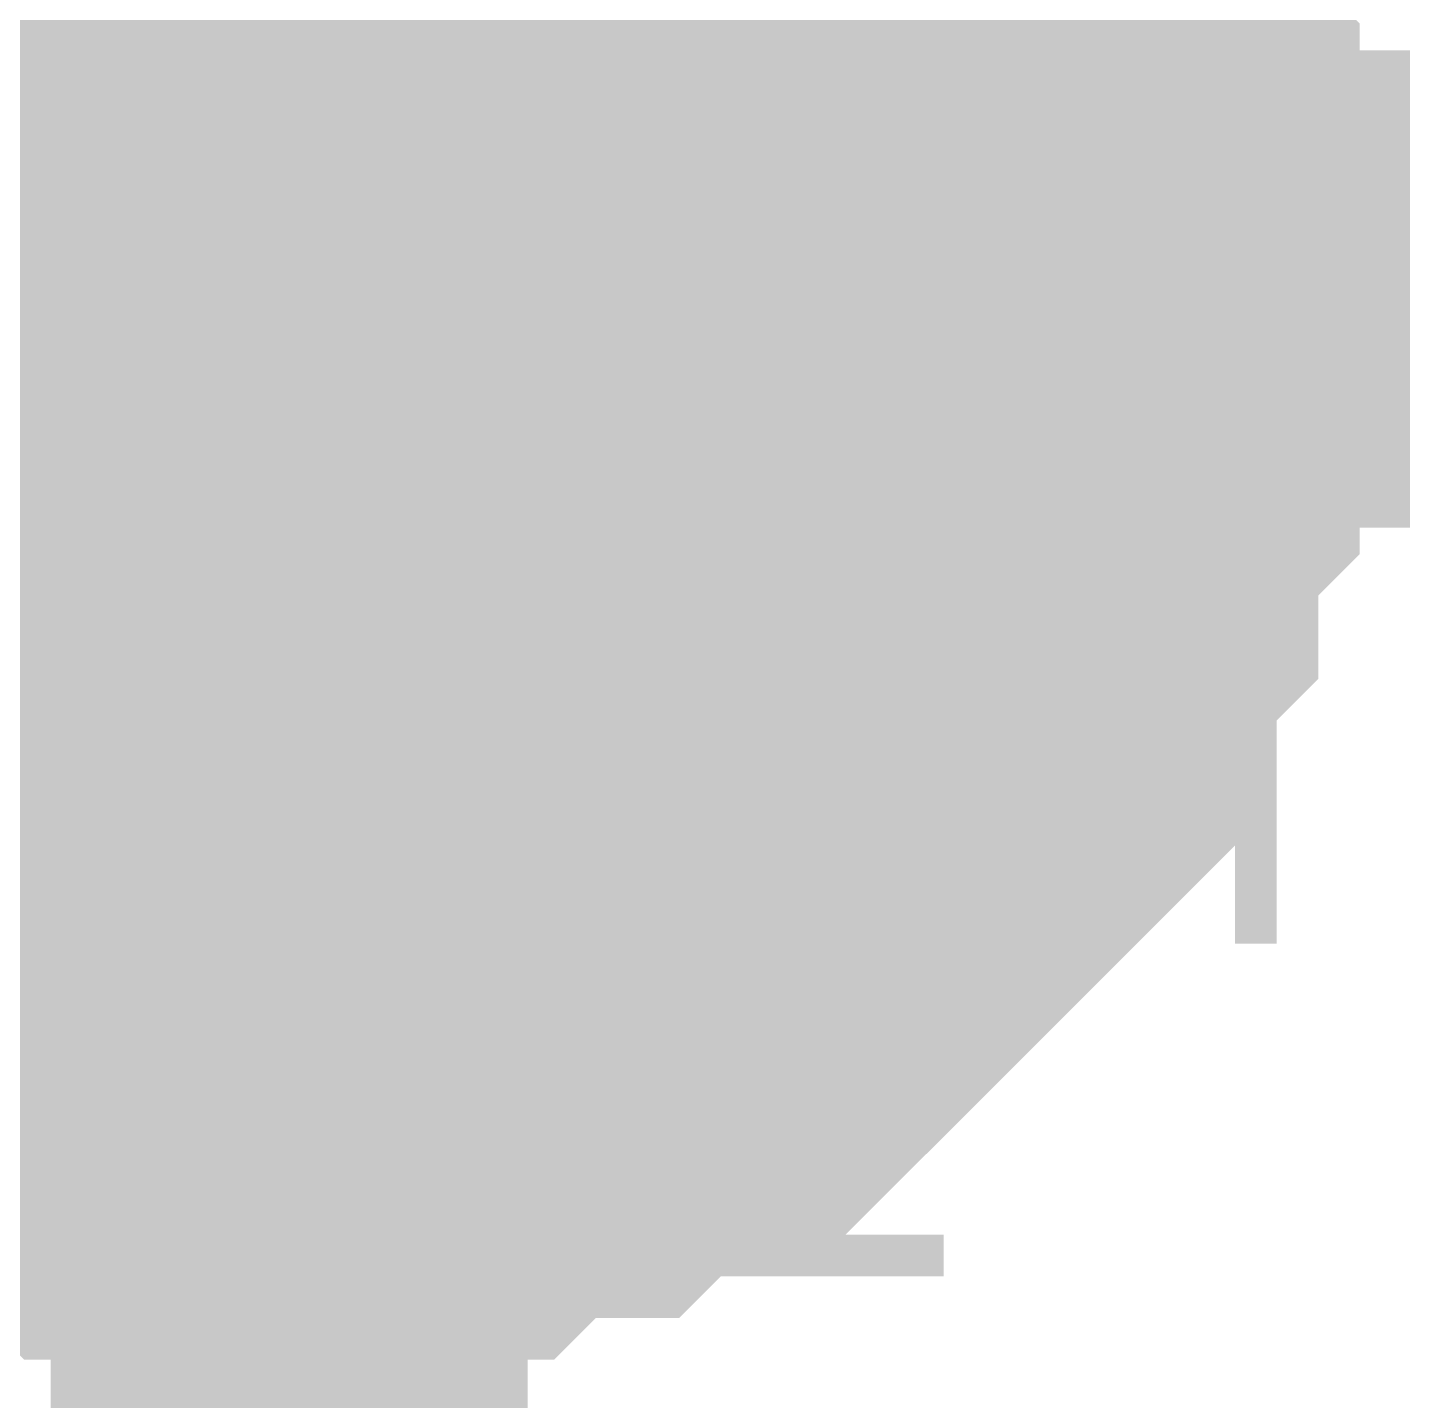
# Model space of a CAD drawing. Header units: inches. Extents: x 0 to 841, y 0 to 594.
# Drawn here: x 702.341 to 703.205, y 401.791 to 402.653 of the extents above; entities that cross this region are included whole.
import ezdxf

# ---------------------------------------------------------------- set-up
doc = ezdxf.new("R2010")
doc.units = ezdxf.units.IN
doc.layers.add('Sheet', color=255, linetype='Continuous')

msp = doc.modelspace()

# ---------------------------------------------------------------- linework, layer by layer
at = {"layer": 'Sheet'}
for points in [[(735.01268, 402.48909, 0.29972, 0.29972, 0), (732.5041, 402.48909, 0.29972, 0.29972, 0), (722.52206, 402.48909, 0.29972, 0.29972, 0), (712.51389, 402.48909, 0.29972, 0.29972, 0), (702.50572, 402.48909, 0.29972, 0.29972, 0), (692.52368, 402.48909, 0.29972, 0.29972, 0), (677.52448, 402.48909, 0.29972, 0.29972, 0), (677.52448, 407.48003, 0.29972, 0.29972, 0), (670.02489, 407.48003, 0.29972, 0.29972, 0)], [(702.89768, 402.82879, 0.29972, 0.29972, 0), (702.89768, 402.80266, 0.29972, 0.29972, 0), (702.92381, 402.80266, 0.29972, 0.29972, 0), (702.94994, 402.77653, 0.29972, 0.29972, 0), (702.94994, 402.7504, 0.29972, 0.29972, 0), (702.97607, 402.72427, 0.29972, 0.29972, 0), (702.97607, 402.69814, 0.29972, 0.29972, 0), (702.97607, 402.69814, 0.29972, 0.29972, 0), (703.00221, 402.672, 0.29972, 0.29972, 0), (703.00221, 402.64587, 0.29972, 0.29972, 0), (703.00221, 402.61974, 0.29972, 0.29972, 0), (703.02834, 402.59361, 0.29972, 0.29972, 0), (703.02834, 402.56748, 0.29972, 0.29972, 0), (703.02834, 402.54135, 0.29972, 0.29972, 0), (703.02834, 402.51522, 0.29972, 0.29972, 0), (703.02834, 402.48909, 0.29972, 0.29972, 0)], [(702.89768, 402.82879, 0.29972, 0.29972, 0), (702.89768, 402.80266, 0.29972, 0.29972, 0), (702.92381, 402.80266, 0.29972, 0.29972, 0), (702.94994, 402.77653, 0.29972, 0.29972, 0), (702.94994, 402.7504, 0.29972, 0.29972, 0), (702.97607, 402.72427, 0.29972, 0.29972, 0), (702.97607, 402.69814, 0.29972, 0.29972, 0), (702.97607, 402.69814, 0.29972, 0.29972, 0), (703.00221, 402.672, 0.29972, 0.29972, 0), (703.00221, 402.64587, 0.29972, 0.29972, 0), (703.00221, 402.61974, 0.29972, 0.29972, 0), (703.02834, 402.59361, 0.29972, 0.29972, 0), (703.02834, 402.56748, 0.29972, 0.29972, 0), (703.02834, 402.54135, 0.29972, 0.29972, 0), (703.02834, 402.51522, 0.29972, 0.29972, 0), (703.02834, 402.48909, 0.29972, 0.29972, 0)], [(702.89768, 402.82879, 0.29972, 0.29972, 0), (702.89768, 402.80266, 0.29972, 0.29972, 0), (702.92381, 402.80266, 0.29972, 0.29972, 0), (702.94994, 402.77653, 0.29972, 0.29972, 0), (702.94994, 402.7504, 0.29972, 0.29972, 0), (702.97607, 402.72427, 0.29972, 0.29972, 0), (702.97607, 402.69814, 0.29972, 0.29972, 0), (702.97607, 402.69814, 0.29972, 0.29972, 0), (703.00221, 402.672, 0.29972, 0.29972, 0), (703.00221, 402.64587, 0.29972, 0.29972, 0), (703.00221, 402.61974, 0.29972, 0.29972, 0), (703.02834, 402.59361, 0.29972, 0.29972, 0), (703.02834, 402.56748, 0.29972, 0.29972, 0), (703.02834, 402.54135, 0.29972, 0.29972, 0), (703.02834, 402.51522, 0.29972, 0.29972, 0), (703.02834, 402.48909, 0.29972, 0.29972, 0)], [(702.89768, 402.82879, 0.29972, 0.29972, 0), (702.89768, 402.80266, 0.29972, 0.29972, 0), (702.92381, 402.80266, 0.29972, 0.29972, 0), (702.94994, 402.77653, 0.29972, 0.29972, 0), (702.94994, 402.7504, 0.29972, 0.29972, 0), (702.97607, 402.72427, 0.29972, 0.29972, 0), (702.97607, 402.69814, 0.29972, 0.29972, 0), (702.97607, 402.69814, 0.29972, 0.29972, 0), (703.00221, 402.672, 0.29972, 0.29972, 0), (703.00221, 402.64587, 0.29972, 0.29972, 0), (703.00221, 402.61974, 0.29972, 0.29972, 0), (703.02834, 402.59361, 0.29972, 0.29972, 0), (703.02834, 402.56748, 0.29972, 0.29972, 0), (703.02834, 402.54135, 0.29972, 0.29972, 0), (703.02834, 402.51522, 0.29972, 0.29972, 0), (703.02834, 402.48909, 0.29972, 0.29972, 0)], [(702.89768, 402.82879, 0.29972, 0.29972, 0), (702.89768, 402.80266, 0.29972, 0.29972, 0), (702.92381, 402.80266, 0.29972, 0.29972, 0), (702.94994, 402.77653, 0.29972, 0.29972, 0), (702.94994, 402.7504, 0.29972, 0.29972, 0), (702.97607, 402.72427, 0.29972, 0.29972, 0), (702.97607, 402.69814, 0.29972, 0.29972, 0), (702.97607, 402.69814, 0.29972, 0.29972, 0), (703.00221, 402.672, 0.29972, 0.29972, 0), (703.00221, 402.64587, 0.29972, 0.29972, 0), (703.00221, 402.61974, 0.29972, 0.29972, 0), (703.02834, 402.59361, 0.29972, 0.29972, 0), (703.02834, 402.56748, 0.29972, 0.29972, 0), (703.02834, 402.54135, 0.29972, 0.29972, 0), (703.02834, 402.51522, 0.29972, 0.29972, 0), (703.02834, 402.48909, 0.29972, 0.29972, 0)], [(702.97607, 402.72427, 0.09906, 0.09906, 0), (702.97607, 402.69814, 0.09906, 0.09906, 0), (702.97607, 402.69814, 0.09906, 0.09906, 0), (703.00221, 402.672, 0.09906, 0.09906, 0), (703.00221, 402.64587, 0.09906, 0.09906, 0), (703.00221, 402.61974, 0.09906, 0.09906, 0), (703.02834, 402.59361, 0.09906, 0.09906, 0), (703.02834, 402.56748, 0.09906, 0.09906, 0), (703.02834, 402.54135, 0.09906, 0.09906, 0), (703.02834, 402.51522, 0.09906, 0.09906, 0), (703.02834, 402.48909, 0.09906, 0.09906, 0)], [(702.97607, 402.72427, 0.09906, 0.09906, 0), (702.97607, 402.69814, 0.09906, 0.09906, 0), (702.97607, 402.69814, 0.09906, 0.09906, 0), (703.00221, 402.672, 0.09906, 0.09906, 0), (703.00221, 402.64587, 0.09906, 0.09906, 0), (703.00221, 402.61974, 0.09906, 0.09906, 0), (703.02834, 402.59361, 0.09906, 0.09906, 0), (703.02834, 402.56748, 0.09906, 0.09906, 0), (703.02834, 402.54135, 0.09906, 0.09906, 0), (703.02834, 402.51522, 0.09906, 0.09906, 0), (703.02834, 402.48909, 0.09906, 0.09906, 0)], [(702.97607, 402.72427, 0.09906, 0.09906, 0), (702.97607, 402.69814, 0.09906, 0.09906, 0), (702.97607, 402.69814, 0.09906, 0.09906, 0), (703.00221, 402.672, 0.09906, 0.09906, 0), (703.00221, 402.64587, 0.09906, 0.09906, 0), (703.00221, 402.61974, 0.09906, 0.09906, 0), (703.02834, 402.59361, 0.09906, 0.09906, 0), (703.02834, 402.56748, 0.09906, 0.09906, 0), (703.02834, 402.54135, 0.09906, 0.09906, 0), (703.02834, 402.51522, 0.09906, 0.09906, 0), (703.02834, 402.48909, 0.09906, 0.09906, 0)], [(702.97607, 402.72427, 0.09906, 0.09906, 0), (702.97607, 402.69814, 0.09906, 0.09906, 0), (702.97607, 402.69814, 0.09906, 0.09906, 0), (703.00221, 402.672, 0.09906, 0.09906, 0), (703.00221, 402.64587, 0.09906, 0.09906, 0), (703.00221, 402.61974, 0.09906, 0.09906, 0), (703.02834, 402.59361, 0.09906, 0.09906, 0), (703.02834, 402.56748, 0.09906, 0.09906, 0), (703.02834, 402.54135, 0.09906, 0.09906, 0), (703.02834, 402.51522, 0.09906, 0.09906, 0), (703.02834, 402.48909, 0.09906, 0.09906, 0)], [(702.97607, 402.72427, 0.09906, 0.09906, 0), (702.97607, 402.69814, 0.09906, 0.09906, 0), (702.97607, 402.69814, 0.09906, 0.09906, 0), (703.00221, 402.672, 0.09906, 0.09906, 0), (703.00221, 402.64587, 0.09906, 0.09906, 0), (703.00221, 402.61974, 0.09906, 0.09906, 0), (703.02834, 402.59361, 0.09906, 0.09906, 0), (703.02834, 402.56748, 0.09906, 0.09906, 0), (703.02834, 402.54135, 0.09906, 0.09906, 0), (703.02834, 402.51522, 0.09906, 0.09906, 0), (703.02834, 402.48909, 0.09906, 0.09906, 0)], [(703.02834, 402.48909, 0.29972, 0.29972, 0), (703.02834, 402.46296, 0.29972, 0.29972, 0), (703.02834, 402.43683, 0.29972, 0.29972, 0), (703.02834, 402.4107, 0.29972, 0.29972, 0), (703.02834, 402.38457, 0.29972, 0.29972, 0), (703.00221, 402.35844, 0.29972, 0.29972, 0), (703.00221, 402.33231, 0.29972, 0.29972, 0), (703.00221, 402.30618, 0.29972, 0.29972, 0), (702.97607, 402.28005, 0.29972, 0.29972, 0), (702.97607, 402.25392, 0.29972, 0.29972, 0), (702.97607, 402.22779, 0.29972, 0.29972, 0), (702.94994, 402.22779, 0.29972, 0.29972, 0), (702.94994, 402.20165, 0.29972, 0.29972, 0), (702.92381, 402.17552, 0.29972, 0.29972, 0), (702.89768, 402.14939, 0.29972, 0.29972, 0), (702.89768, 402.14939, 0.29972, 0.29972, 0), (702.87155, 402.12326, 0.29972, 0.29972, 0), (702.84542, 402.09713, 0.29972, 0.29972, 0), (702.84542, 402.09713, 0.29972, 0.29972, 0), (702.81929, 402.071, 0.29972, 0.29972, 0), (702.79316, 402.04487, 0.29972, 0.29972, 0), (702.76703, 402.04487, 0.29972, 0.29972, 0), (702.76703, 402.01874, 0.29972, 0.29972, 0), (702.7409, 402.01874, 0.29972, 0.29972, 0), (702.71476, 402.01874, 0.29972, 0.29972, 0), (702.68863, 401.99261, 0.29972, 0.29972, 0), (702.6625, 401.99261, 0.29972, 0.29972, 0), (702.63637, 401.99261, 0.29972, 0.29972, 0), (702.61024, 401.96648, 0.29972, 0.29972, 0), (702.58411, 401.96648, 0.29972, 0.29972, 0), (702.55798, 401.96648, 0.29972, 0.29972, 0), (702.53185, 401.96648, 0.29972, 0.29972, 0), (702.50572, 401.96648, 0.29972, 0.29972, 0)], [(702.50572, 398.38659, 0.29972, 0.29972, 0), (702.50572, 402.48909, 0.29972, 0.29972, 0)], [(703.02834, 402.48909, 0.29972, 0.29972, 0), (703.02834, 402.46296, 0.29972, 0.29972, 0), (703.02834, 402.43683, 0.29972, 0.29972, 0), (703.02834, 402.4107, 0.29972, 0.29972, 0), (703.02834, 402.38457, 0.29972, 0.29972, 0), (703.00221, 402.35844, 0.29972, 0.29972, 0), (703.00221, 402.33231, 0.29972, 0.29972, 0), (703.00221, 402.30618, 0.29972, 0.29972, 0), (702.97607, 402.28005, 0.29972, 0.29972, 0), (702.97607, 402.25392, 0.29972, 0.29972, 0), (702.97607, 402.22779, 0.29972, 0.29972, 0), (702.94994, 402.22779, 0.29972, 0.29972, 0), (702.94994, 402.20165, 0.29972, 0.29972, 0), (702.92381, 402.17552, 0.29972, 0.29972, 0), (702.89768, 402.14939, 0.29972, 0.29972, 0), (702.89768, 402.14939, 0.29972, 0.29972, 0), (702.87155, 402.12326, 0.29972, 0.29972, 0), (702.84542, 402.09713, 0.29972, 0.29972, 0), (702.84542, 402.09713, 0.29972, 0.29972, 0), (702.81929, 402.071, 0.29972, 0.29972, 0), (702.79316, 402.04487, 0.29972, 0.29972, 0), (702.76703, 402.04487, 0.29972, 0.29972, 0), (702.76703, 402.01874, 0.29972, 0.29972, 0), (702.7409, 402.01874, 0.29972, 0.29972, 0), (702.71476, 402.01874, 0.29972, 0.29972, 0), (702.68863, 401.99261, 0.29972, 0.29972, 0), (702.6625, 401.99261, 0.29972, 0.29972, 0), (702.63637, 401.99261, 0.29972, 0.29972, 0), (702.61024, 401.96648, 0.29972, 0.29972, 0), (702.58411, 401.96648, 0.29972, 0.29972, 0), (702.55798, 401.96648, 0.29972, 0.29972, 0), (702.53185, 401.96648, 0.29972, 0.29972, 0), (702.50572, 401.96648, 0.29972, 0.29972, 0)], [(703.02834, 402.48909, 0.29972, 0.29972, 0), (703.02834, 402.46296, 0.29972, 0.29972, 0), (703.02834, 402.43683, 0.29972, 0.29972, 0), (703.02834, 402.4107, 0.29972, 0.29972, 0), (703.02834, 402.38457, 0.29972, 0.29972, 0), (703.00221, 402.35844, 0.29972, 0.29972, 0), (703.00221, 402.33231, 0.29972, 0.29972, 0), (703.00221, 402.30618, 0.29972, 0.29972, 0), (702.97607, 402.28005, 0.29972, 0.29972, 0), (702.97607, 402.25392, 0.29972, 0.29972, 0), (702.97607, 402.22779, 0.29972, 0.29972, 0), (702.94994, 402.22779, 0.29972, 0.29972, 0), (702.94994, 402.20165, 0.29972, 0.29972, 0), (702.92381, 402.17552, 0.29972, 0.29972, 0), (702.89768, 402.14939, 0.29972, 0.29972, 0), (702.89768, 402.14939, 0.29972, 0.29972, 0), (702.87155, 402.12326, 0.29972, 0.29972, 0), (702.84542, 402.09713, 0.29972, 0.29972, 0), (702.84542, 402.09713, 0.29972, 0.29972, 0), (702.81929, 402.071, 0.29972, 0.29972, 0), (702.79316, 402.04487, 0.29972, 0.29972, 0), (702.76703, 402.04487, 0.29972, 0.29972, 0), (702.76703, 402.01874, 0.29972, 0.29972, 0), (702.7409, 402.01874, 0.29972, 0.29972, 0), (702.71476, 402.01874, 0.29972, 0.29972, 0), (702.68863, 401.99261, 0.29972, 0.29972, 0), (702.6625, 401.99261, 0.29972, 0.29972, 0), (702.63637, 401.99261, 0.29972, 0.29972, 0), (702.61024, 401.96648, 0.29972, 0.29972, 0), (702.58411, 401.96648, 0.29972, 0.29972, 0), (702.55798, 401.96648, 0.29972, 0.29972, 0), (702.53185, 401.96648, 0.29972, 0.29972, 0), (702.50572, 401.96648, 0.29972, 0.29972, 0)], [(703.02834, 402.48909, 0.29972, 0.29972, 0), (703.02834, 402.46296, 0.29972, 0.29972, 0), (703.02834, 402.43683, 0.29972, 0.29972, 0), (703.02834, 402.4107, 0.29972, 0.29972, 0), (703.02834, 402.38457, 0.29972, 0.29972, 0), (703.00221, 402.35844, 0.29972, 0.29972, 0), (703.00221, 402.33231, 0.29972, 0.29972, 0), (703.00221, 402.30618, 0.29972, 0.29972, 0), (702.97607, 402.28005, 0.29972, 0.29972, 0), (702.97607, 402.25392, 0.29972, 0.29972, 0), (702.97607, 402.22779, 0.29972, 0.29972, 0), (702.94994, 402.22779, 0.29972, 0.29972, 0), (702.94994, 402.20165, 0.29972, 0.29972, 0), (702.92381, 402.17552, 0.29972, 0.29972, 0), (702.89768, 402.14939, 0.29972, 0.29972, 0), (702.89768, 402.14939, 0.29972, 0.29972, 0), (702.87155, 402.12326, 0.29972, 0.29972, 0), (702.84542, 402.09713, 0.29972, 0.29972, 0), (702.84542, 402.09713, 0.29972, 0.29972, 0), (702.81929, 402.071, 0.29972, 0.29972, 0), (702.79316, 402.04487, 0.29972, 0.29972, 0), (702.76703, 402.04487, 0.29972, 0.29972, 0), (702.76703, 402.01874, 0.29972, 0.29972, 0), (702.7409, 402.01874, 0.29972, 0.29972, 0), (702.71476, 402.01874, 0.29972, 0.29972, 0), (702.68863, 401.99261, 0.29972, 0.29972, 0), (702.6625, 401.99261, 0.29972, 0.29972, 0), (702.63637, 401.99261, 0.29972, 0.29972, 0), (702.61024, 401.96648, 0.29972, 0.29972, 0), (702.58411, 401.96648, 0.29972, 0.29972, 0), (702.55798, 401.96648, 0.29972, 0.29972, 0), (702.53185, 401.96648, 0.29972, 0.29972, 0), (702.50572, 401.96648, 0.29972, 0.29972, 0)], [(703.02834, 402.48909, 0.29972, 0.29972, 0), (703.02834, 402.46296, 0.29972, 0.29972, 0), (703.02834, 402.43683, 0.29972, 0.29972, 0), (703.02834, 402.4107, 0.29972, 0.29972, 0), (703.02834, 402.38457, 0.29972, 0.29972, 0), (703.00221, 402.35844, 0.29972, 0.29972, 0), (703.00221, 402.33231, 0.29972, 0.29972, 0), (703.00221, 402.30618, 0.29972, 0.29972, 0), (702.97607, 402.28005, 0.29972, 0.29972, 0), (702.97607, 402.25392, 0.29972, 0.29972, 0), (702.97607, 402.22779, 0.29972, 0.29972, 0), (702.94994, 402.22779, 0.29972, 0.29972, 0), (702.94994, 402.20165, 0.29972, 0.29972, 0), (702.92381, 402.17552, 0.29972, 0.29972, 0), (702.89768, 402.14939, 0.29972, 0.29972, 0), (702.89768, 402.14939, 0.29972, 0.29972, 0), (702.87155, 402.12326, 0.29972, 0.29972, 0), (702.84542, 402.09713, 0.29972, 0.29972, 0), (702.84542, 402.09713, 0.29972, 0.29972, 0), (702.81929, 402.071, 0.29972, 0.29972, 0), (702.79316, 402.04487, 0.29972, 0.29972, 0), (702.76703, 402.04487, 0.29972, 0.29972, 0), (702.76703, 402.01874, 0.29972, 0.29972, 0), (702.7409, 402.01874, 0.29972, 0.29972, 0), (702.71476, 402.01874, 0.29972, 0.29972, 0), (702.68863, 401.99261, 0.29972, 0.29972, 0), (702.6625, 401.99261, 0.29972, 0.29972, 0), (702.63637, 401.99261, 0.29972, 0.29972, 0), (702.61024, 401.96648, 0.29972, 0.29972, 0), (702.58411, 401.96648, 0.29972, 0.29972, 0), (702.55798, 401.96648, 0.29972, 0.29972, 0), (702.53185, 401.96648, 0.29972, 0.29972, 0), (702.50572, 401.96648, 0.29972, 0.29972, 0)], [(703.02834, 402.48909, 0.29972, 0.29972, 0), (703.02834, 402.48909, 0.29972, 0.29972, 0), (703.02834, 402.48909, 0.29972, 0.29972, 0), (703.02834, 402.48909, 0.29972, 0.29972, 0), (703.02834, 402.48909, 0.29972, 0.29972, 0), (703.02834, 402.48909, 0.29972, 0.29972, 0), (703.02834, 402.48909, 0.29972, 0.29972, 0), (703.02834, 402.48909, 0.29972, 0.29972, 0), (703.02834, 402.48909, 0.29972, 0.29972, 0), (703.02834, 402.48909, 0.29972, 0.29972, 0), (703.02834, 402.48909, 0.29972, 0.29972, 0), (703.02834, 402.48909, 0.29972, 0.29972, 0), (703.02834, 402.48909, 0.29972, 0.29972, 0), (703.02834, 402.48909, 0.29972, 0.29972, 0), (703.02834, 402.48909, 0.29972, 0.29972, 0), (703.02834, 402.48909, 0.29972, 0.29972, 0), (703.02834, 402.48909, 0.29972, 0.29972, 0), (703.02834, 402.48909, 0.29972, 0.29972, 0), (703.02834, 402.48909, 0.29972, 0.29972, 0), (703.02834, 402.48909, 0.29972, 0.29972, 0), (703.02834, 402.48909, 0.29972, 0.29972, 0), (703.02834, 402.48909, 0.29972, 0.29972, 0), (703.02834, 402.48909, 0.29972, 0.29972, 0), (703.02834, 402.48909, 0.29972, 0.29972, 0), (703.02834, 402.48909, 0.29972, 0.29972, 0), (703.02834, 402.48909, 0.29972, 0.29972, 0), (703.02834, 402.48909, 0.29972, 0.29972, 0), (703.02834, 402.48909, 0.29972, 0.29972, 0), (703.02834, 402.48909, 0.29972, 0.29972, 0), (703.02834, 402.48909, 0.29972, 0.29972, 0), (703.02834, 402.48909, 0.29972, 0.29972, 0), (703.02834, 402.48909, 0.29972, 0.29972, 0), (703.02834, 402.48909, 0.29972, 0.29972, 0)], [(703.02834, 402.48909, 0.29972, 0.29972, 0), (703.02834, 402.48909, 0.29972, 0.29972, 0)], [(703.02834, 402.48909, 0.29972, 0.29972, 0), (703.02834, 402.48909, 0.29972, 0.29972, 0), (703.02834, 402.48909, 0.29972, 0.29972, 0), (703.02834, 402.48909, 0.29972, 0.29972, 0), (703.02834, 402.48909, 0.29972, 0.29972, 0), (703.02834, 402.48909, 0.29972, 0.29972, 0), (703.02834, 402.48909, 0.29972, 0.29972, 0), (703.02834, 402.48909, 0.29972, 0.29972, 0), (703.02834, 402.48909, 0.29972, 0.29972, 0), (703.02834, 402.48909, 0.29972, 0.29972, 0), (703.02834, 402.48909, 0.29972, 0.29972, 0), (703.02834, 402.48909, 0.29972, 0.29972, 0), (703.02834, 402.48909, 0.29972, 0.29972, 0), (703.02834, 402.48909, 0.29972, 0.29972, 0), (703.02834, 402.48909, 0.29972, 0.29972, 0), (703.02834, 402.48909, 0.29972, 0.29972, 0), (703.02834, 402.48909, 0.29972, 0.29972, 0), (703.02834, 402.48909, 0.29972, 0.29972, 0), (703.02834, 402.48909, 0.29972, 0.29972, 0), (703.02834, 402.48909, 0.29972, 0.29972, 0), (703.02834, 402.48909, 0.29972, 0.29972, 0), (703.02834, 402.48909, 0.29972, 0.29972, 0), (703.02834, 402.48909, 0.29972, 0.29972, 0), (703.02834, 402.48909, 0.29972, 0.29972, 0), (703.02834, 402.48909, 0.29972, 0.29972, 0), (703.02834, 402.48909, 0.29972, 0.29972, 0), (703.02834, 402.48909, 0.29972, 0.29972, 0), (703.02834, 402.48909, 0.29972, 0.29972, 0), (703.02834, 402.48909, 0.29972, 0.29972, 0), (703.02834, 402.48909, 0.29972, 0.29972, 0), (703.02834, 402.48909, 0.29972, 0.29972, 0), (703.02834, 402.48909, 0.29972, 0.29972, 0), (703.02834, 402.48909, 0.29972, 0.29972, 0)], [(703.02834, 402.48909, 0.29972, 0.29972, 0), (703.02834, 402.48909, 0.29972, 0.29972, 0)], [(703.02834, 402.48909, 0.29972, 0.29972, 0), (703.02834, 402.48909, 0.29972, 0.29972, 0), (703.02834, 402.48909, 0.29972, 0.29972, 0), (703.02834, 402.48909, 0.29972, 0.29972, 0), (703.02834, 402.48909, 0.29972, 0.29972, 0), (703.02834, 402.48909, 0.29972, 0.29972, 0), (703.02834, 402.48909, 0.29972, 0.29972, 0), (703.02834, 402.48909, 0.29972, 0.29972, 0), (703.02834, 402.48909, 0.29972, 0.29972, 0), (703.02834, 402.48909, 0.29972, 0.29972, 0), (703.02834, 402.48909, 0.29972, 0.29972, 0), (703.02834, 402.48909, 0.29972, 0.29972, 0), (703.02834, 402.48909, 0.29972, 0.29972, 0), (703.02834, 402.48909, 0.29972, 0.29972, 0), (703.02834, 402.48909, 0.29972, 0.29972, 0), (703.02834, 402.48909, 0.29972, 0.29972, 0), (703.02834, 402.48909, 0.29972, 0.29972, 0), (703.02834, 402.48909, 0.29972, 0.29972, 0), (703.02834, 402.48909, 0.29972, 0.29972, 0), (703.02834, 402.48909, 0.29972, 0.29972, 0), (703.02834, 402.48909, 0.29972, 0.29972, 0), (703.02834, 402.48909, 0.29972, 0.29972, 0), (703.02834, 402.48909, 0.29972, 0.29972, 0), (703.02834, 402.48909, 0.29972, 0.29972, 0), (703.02834, 402.48909, 0.29972, 0.29972, 0), (703.02834, 402.48909, 0.29972, 0.29972, 0), (703.02834, 402.48909, 0.29972, 0.29972, 0), (703.02834, 402.48909, 0.29972, 0.29972, 0), (703.02834, 402.48909, 0.29972, 0.29972, 0), (703.02834, 402.48909, 0.29972, 0.29972, 0), (703.02834, 402.48909, 0.29972, 0.29972, 0), (703.02834, 402.48909, 0.29972, 0.29972, 0), (703.02834, 402.48909, 0.29972, 0.29972, 0)], [(703.02834, 402.48909, 0.29972, 0.29972, 0), (703.02834, 402.48909, 0.29972, 0.29972, 0)], [(703.02834, 402.48909, 0.29972, 0.29972, 0), (703.02834, 402.48909, 0.29972, 0.29972, 0), (703.02834, 402.48909, 0.29972, 0.29972, 0), (703.02834, 402.48909, 0.29972, 0.29972, 0), (703.02834, 402.48909, 0.29972, 0.29972, 0), (703.02834, 402.48909, 0.29972, 0.29972, 0), (703.02834, 402.48909, 0.29972, 0.29972, 0), (703.02834, 402.48909, 0.29972, 0.29972, 0), (703.02834, 402.48909, 0.29972, 0.29972, 0), (703.02834, 402.48909, 0.29972, 0.29972, 0), (703.02834, 402.48909, 0.29972, 0.29972, 0), (703.02834, 402.48909, 0.29972, 0.29972, 0), (703.02834, 402.48909, 0.29972, 0.29972, 0), (703.02834, 402.48909, 0.29972, 0.29972, 0), (703.02834, 402.48909, 0.29972, 0.29972, 0), (703.02834, 402.48909, 0.29972, 0.29972, 0), (703.02834, 402.48909, 0.29972, 0.29972, 0), (703.02834, 402.48909, 0.29972, 0.29972, 0), (703.02834, 402.48909, 0.29972, 0.29972, 0), (703.02834, 402.48909, 0.29972, 0.29972, 0), (703.02834, 402.48909, 0.29972, 0.29972, 0), (703.02834, 402.48909, 0.29972, 0.29972, 0), (703.02834, 402.48909, 0.29972, 0.29972, 0), (703.02834, 402.48909, 0.29972, 0.29972, 0), (703.02834, 402.48909, 0.29972, 0.29972, 0), (703.02834, 402.48909, 0.29972, 0.29972, 0), (703.02834, 402.48909, 0.29972, 0.29972, 0), (703.02834, 402.48909, 0.29972, 0.29972, 0), (703.02834, 402.48909, 0.29972, 0.29972, 0), (703.02834, 402.48909, 0.29972, 0.29972, 0), (703.02834, 402.48909, 0.29972, 0.29972, 0), (703.02834, 402.48909, 0.29972, 0.29972, 0), (703.02834, 402.48909, 0.29972, 0.29972, 0)], [(703.02834, 402.48909, 0.29972, 0.29972, 0), (703.02834, 402.48909, 0.29972, 0.29972, 0)], [(703.02834, 402.48909, 0.29972, 0.29972, 0), (703.02834, 402.48909, 0.29972, 0.29972, 0), (703.02834, 402.48909, 0.29972, 0.29972, 0), (703.02834, 402.48909, 0.29972, 0.29972, 0), (703.02834, 402.48909, 0.29972, 0.29972, 0), (703.02834, 402.48909, 0.29972, 0.29972, 0), (703.02834, 402.48909, 0.29972, 0.29972, 0), (703.02834, 402.48909, 0.29972, 0.29972, 0), (703.02834, 402.48909, 0.29972, 0.29972, 0), (703.02834, 402.48909, 0.29972, 0.29972, 0), (703.02834, 402.48909, 0.29972, 0.29972, 0), (703.02834, 402.48909, 0.29972, 0.29972, 0), (703.02834, 402.48909, 0.29972, 0.29972, 0), (703.02834, 402.48909, 0.29972, 0.29972, 0), (703.02834, 402.48909, 0.29972, 0.29972, 0), (703.02834, 402.48909, 0.29972, 0.29972, 0), (703.02834, 402.48909, 0.29972, 0.29972, 0), (703.02834, 402.48909, 0.29972, 0.29972, 0), (703.02834, 402.48909, 0.29972, 0.29972, 0), (703.02834, 402.48909, 0.29972, 0.29972, 0), (703.02834, 402.48909, 0.29972, 0.29972, 0), (703.02834, 402.48909, 0.29972, 0.29972, 0), (703.02834, 402.48909, 0.29972, 0.29972, 0), (703.02834, 402.48909, 0.29972, 0.29972, 0), (703.02834, 402.48909, 0.29972, 0.29972, 0), (703.02834, 402.48909, 0.29972, 0.29972, 0), (703.02834, 402.48909, 0.29972, 0.29972, 0), (703.02834, 402.48909, 0.29972, 0.29972, 0), (703.02834, 402.48909, 0.29972, 0.29972, 0), (703.02834, 402.48909, 0.29972, 0.29972, 0), (703.02834, 402.48909, 0.29972, 0.29972, 0), (703.02834, 402.48909, 0.29972, 0.29972, 0), (703.02834, 402.48909, 0.29972, 0.29972, 0)], [(703.02834, 402.48909, 0.29972, 0.29972, 0), (703.02834, 402.48909, 0.29972, 0.29972, 0)], [(703.02834, 402.48909, 0.09906, 0.09906, 0), (703.02834, 402.46296, 0.09906, 0.09906, 0), (703.02834, 402.43683, 0.09906, 0.09906, 0), (703.02834, 402.4107, 0.09906, 0.09906, 0), (703.02834, 402.38457, 0.09906, 0.09906, 0), (703.00221, 402.35844, 0.09906, 0.09906, 0), (703.00221, 402.33231, 0.09906, 0.09906, 0), (703.00221, 402.30618, 0.09906, 0.09906, 0), (702.97607, 402.28005, 0.09906, 0.09906, 0), (702.97607, 402.25392, 0.09906, 0.09906, 0), (702.97607, 402.22779, 0.09906, 0.09906, 0), (702.94994, 402.22779, 0.09906, 0.09906, 0), (702.94994, 402.20165, 0.09906, 0.09906, 0), (702.92381, 402.17552, 0.09906, 0.09906, 0), (702.89768, 402.14939, 0.09906, 0.09906, 0), (702.89768, 402.14939, 0.09906, 0.09906, 0), (702.87155, 402.12326, 0.09906, 0.09906, 0), (702.84542, 402.09713, 0.09906, 0.09906, 0), (702.84542, 402.09713, 0.09906, 0.09906, 0), (702.81929, 402.071, 0.09906, 0.09906, 0), (702.79316, 402.04487, 0.09906, 0.09906, 0), (702.76703, 402.04487, 0.09906, 0.09906, 0), (702.76703, 402.01874, 0.09906, 0.09906, 0), (702.7409, 402.01874, 0.09906, 0.09906, 0), (702.71476, 402.01874, 0.09906, 0.09906, 0), (702.68863, 401.99261, 0.09906, 0.09906, 0), (702.6625, 401.99261, 0.09906, 0.09906, 0), (702.63637, 401.99261, 0.09906, 0.09906, 0), (702.61024, 401.96648, 0.09906, 0.09906, 0), (702.58411, 401.96648, 0.09906, 0.09906, 0), (702.55798, 401.96648, 0.09906, 0.09906, 0), (702.53185, 401.96648, 0.09906, 0.09906, 0), (702.50572, 401.96648, 0.09906, 0.09906, 0)], [(703.02834, 402.48909, 0.09906, 0.09906, 0), (703.02834, 402.46296, 0.09906, 0.09906, 0), (703.02834, 402.43683, 0.09906, 0.09906, 0), (703.02834, 402.4107, 0.09906, 0.09906, 0), (703.02834, 402.38457, 0.09906, 0.09906, 0), (703.00221, 402.35844, 0.09906, 0.09906, 0), (703.00221, 402.33231, 0.09906, 0.09906, 0), (703.00221, 402.30618, 0.09906, 0.09906, 0), (702.97607, 402.28005, 0.09906, 0.09906, 0), (702.97607, 402.25392, 0.09906, 0.09906, 0), (702.97607, 402.22779, 0.09906, 0.09906, 0), (702.94994, 402.22779, 0.09906, 0.09906, 0), (702.94994, 402.20165, 0.09906, 0.09906, 0), (702.92381, 402.17552, 0.09906, 0.09906, 0), (702.89768, 402.14939, 0.09906, 0.09906, 0), (702.89768, 402.14939, 0.09906, 0.09906, 0), (702.87155, 402.12326, 0.09906, 0.09906, 0), (702.84542, 402.09713, 0.09906, 0.09906, 0), (702.84542, 402.09713, 0.09906, 0.09906, 0), (702.81929, 402.071, 0.09906, 0.09906, 0), (702.79316, 402.04487, 0.09906, 0.09906, 0), (702.76703, 402.04487, 0.09906, 0.09906, 0), (702.76703, 402.01874, 0.09906, 0.09906, 0), (702.7409, 402.01874, 0.09906, 0.09906, 0), (702.71476, 402.01874, 0.09906, 0.09906, 0), (702.68863, 401.99261, 0.09906, 0.09906, 0), (702.6625, 401.99261, 0.09906, 0.09906, 0), (702.63637, 401.99261, 0.09906, 0.09906, 0), (702.61024, 401.96648, 0.09906, 0.09906, 0), (702.58411, 401.96648, 0.09906, 0.09906, 0), (702.55798, 401.96648, 0.09906, 0.09906, 0), (702.53185, 401.96648, 0.09906, 0.09906, 0), (702.50572, 401.96648, 0.09906, 0.09906, 0)], [(703.02834, 402.48909, 0.09906, 0.09906, 0), (703.02834, 402.46296, 0.09906, 0.09906, 0), (703.02834, 402.43683, 0.09906, 0.09906, 0), (703.02834, 402.4107, 0.09906, 0.09906, 0), (703.02834, 402.38457, 0.09906, 0.09906, 0), (703.00221, 402.35844, 0.09906, 0.09906, 0), (703.00221, 402.33231, 0.09906, 0.09906, 0), (703.00221, 402.30618, 0.09906, 0.09906, 0), (702.97607, 402.28005, 0.09906, 0.09906, 0), (702.97607, 402.25392, 0.09906, 0.09906, 0), (702.97607, 402.22779, 0.09906, 0.09906, 0), (702.94994, 402.22779, 0.09906, 0.09906, 0), (702.94994, 402.20165, 0.09906, 0.09906, 0), (702.92381, 402.17552, 0.09906, 0.09906, 0), (702.89768, 402.14939, 0.09906, 0.09906, 0), (702.89768, 402.14939, 0.09906, 0.09906, 0), (702.87155, 402.12326, 0.09906, 0.09906, 0), (702.84542, 402.09713, 0.09906, 0.09906, 0), (702.84542, 402.09713, 0.09906, 0.09906, 0), (702.81929, 402.071, 0.09906, 0.09906, 0), (702.79316, 402.04487, 0.09906, 0.09906, 0), (702.76703, 402.04487, 0.09906, 0.09906, 0), (702.76703, 402.01874, 0.09906, 0.09906, 0), (702.7409, 402.01874, 0.09906, 0.09906, 0), (702.71476, 402.01874, 0.09906, 0.09906, 0), (702.68863, 401.99261, 0.09906, 0.09906, 0), (702.6625, 401.99261, 0.09906, 0.09906, 0), (702.63637, 401.99261, 0.09906, 0.09906, 0), (702.61024, 401.96648, 0.09906, 0.09906, 0), (702.58411, 401.96648, 0.09906, 0.09906, 0), (702.55798, 401.96648, 0.09906, 0.09906, 0), (702.53185, 401.96648, 0.09906, 0.09906, 0), (702.50572, 401.96648, 0.09906, 0.09906, 0)], [(703.02834, 402.48909, 0.09906, 0.09906, 0), (703.02834, 402.46296, 0.09906, 0.09906, 0), (703.02834, 402.43683, 0.09906, 0.09906, 0), (703.02834, 402.4107, 0.09906, 0.09906, 0), (703.02834, 402.38457, 0.09906, 0.09906, 0), (703.00221, 402.35844, 0.09906, 0.09906, 0), (703.00221, 402.33231, 0.09906, 0.09906, 0), (703.00221, 402.30618, 0.09906, 0.09906, 0), (702.97607, 402.28005, 0.09906, 0.09906, 0), (702.97607, 402.25392, 0.09906, 0.09906, 0), (702.97607, 402.22779, 0.09906, 0.09906, 0), (702.94994, 402.22779, 0.09906, 0.09906, 0), (702.94994, 402.20165, 0.09906, 0.09906, 0), (702.92381, 402.17552, 0.09906, 0.09906, 0), (702.89768, 402.14939, 0.09906, 0.09906, 0), (702.89768, 402.14939, 0.09906, 0.09906, 0), (702.87155, 402.12326, 0.09906, 0.09906, 0), (702.84542, 402.09713, 0.09906, 0.09906, 0), (702.84542, 402.09713, 0.09906, 0.09906, 0), (702.81929, 402.071, 0.09906, 0.09906, 0), (702.79316, 402.04487, 0.09906, 0.09906, 0), (702.76703, 402.04487, 0.09906, 0.09906, 0), (702.76703, 402.01874, 0.09906, 0.09906, 0), (702.7409, 402.01874, 0.09906, 0.09906, 0), (702.71476, 402.01874, 0.09906, 0.09906, 0), (702.68863, 401.99261, 0.09906, 0.09906, 0), (702.6625, 401.99261, 0.09906, 0.09906, 0), (702.63637, 401.99261, 0.09906, 0.09906, 0), (702.61024, 401.96648, 0.09906, 0.09906, 0), (702.58411, 401.96648, 0.09906, 0.09906, 0), (702.55798, 401.96648, 0.09906, 0.09906, 0), (702.53185, 401.96648, 0.09906, 0.09906, 0), (702.50572, 401.96648, 0.09906, 0.09906, 0)], [(703.02834, 402.48909, 0.09906, 0.09906, 0), (703.02834, 402.46296, 0.09906, 0.09906, 0), (703.02834, 402.43683, 0.09906, 0.09906, 0), (703.02834, 402.4107, 0.09906, 0.09906, 0), (703.02834, 402.38457, 0.09906, 0.09906, 0), (703.00221, 402.35844, 0.09906, 0.09906, 0), (703.00221, 402.33231, 0.09906, 0.09906, 0), (703.00221, 402.30618, 0.09906, 0.09906, 0), (702.97607, 402.28005, 0.09906, 0.09906, 0), (702.97607, 402.25392, 0.09906, 0.09906, 0), (702.97607, 402.22779, 0.09906, 0.09906, 0), (702.94994, 402.22779, 0.09906, 0.09906, 0), (702.94994, 402.20165, 0.09906, 0.09906, 0), (702.92381, 402.17552, 0.09906, 0.09906, 0), (702.89768, 402.14939, 0.09906, 0.09906, 0), (702.89768, 402.14939, 0.09906, 0.09906, 0), (702.87155, 402.12326, 0.09906, 0.09906, 0), (702.84542, 402.09713, 0.09906, 0.09906, 0), (702.84542, 402.09713, 0.09906, 0.09906, 0), (702.81929, 402.071, 0.09906, 0.09906, 0), (702.79316, 402.04487, 0.09906, 0.09906, 0), (702.76703, 402.04487, 0.09906, 0.09906, 0), (702.76703, 402.01874, 0.09906, 0.09906, 0), (702.7409, 402.01874, 0.09906, 0.09906, 0), (702.71476, 402.01874, 0.09906, 0.09906, 0), (702.68863, 401.99261, 0.09906, 0.09906, 0), (702.6625, 401.99261, 0.09906, 0.09906, 0), (702.63637, 401.99261, 0.09906, 0.09906, 0), (702.61024, 401.96648, 0.09906, 0.09906, 0), (702.58411, 401.96648, 0.09906, 0.09906, 0), (702.55798, 401.96648, 0.09906, 0.09906, 0), (702.53185, 401.96648, 0.09906, 0.09906, 0), (702.50572, 401.96648, 0.09906, 0.09906, 0)], [(703.02834, 402.48909, 0.09906, 0.09906, 0), (703.02834, 402.48909, 0.09906, 0.09906, 0), (703.02834, 402.48909, 0.09906, 0.09906, 0), (703.02834, 402.48909, 0.09906, 0.09906, 0), (703.02834, 402.48909, 0.09906, 0.09906, 0), (703.02834, 402.48909, 0.09906, 0.09906, 0), (703.02834, 402.48909, 0.09906, 0.09906, 0), (703.02834, 402.48909, 0.09906, 0.09906, 0), (703.02834, 402.48909, 0.09906, 0.09906, 0), (703.02834, 402.48909, 0.09906, 0.09906, 0), (703.02834, 402.48909, 0.09906, 0.09906, 0), (703.02834, 402.48909, 0.09906, 0.09906, 0), (703.02834, 402.48909, 0.09906, 0.09906, 0), (703.02834, 402.48909, 0.09906, 0.09906, 0), (703.02834, 402.48909, 0.09906, 0.09906, 0), (703.02834, 402.48909, 0.09906, 0.09906, 0), (703.02834, 402.48909, 0.09906, 0.09906, 0), (703.02834, 402.48909, 0.09906, 0.09906, 0), (703.02834, 402.48909, 0.09906, 0.09906, 0), (703.02834, 402.48909, 0.09906, 0.09906, 0), (703.02834, 402.48909, 0.09906, 0.09906, 0), (703.02834, 402.48909, 0.09906, 0.09906, 0), (703.02834, 402.48909, 0.09906, 0.09906, 0), (703.02834, 402.48909, 0.09906, 0.09906, 0), (703.02834, 402.48909, 0.09906, 0.09906, 0), (703.02834, 402.48909, 0.09906, 0.09906, 0), (703.02834, 402.48909, 0.09906, 0.09906, 0), (703.02834, 402.48909, 0.09906, 0.09906, 0), (703.02834, 402.48909, 0.09906, 0.09906, 0), (703.02834, 402.48909, 0.09906, 0.09906, 0), (703.02834, 402.48909, 0.09906, 0.09906, 0), (703.02834, 402.48909, 0.09906, 0.09906, 0), (703.02834, 402.48909, 0.09906, 0.09906, 0)], [(703.02834, 402.48909, 0.09906, 0.09906, 0), (703.02834, 402.48909, 0.09906, 0.09906, 0)], [(703.02834, 402.48909, 0.09906, 0.09906, 0), (703.02834, 402.48909, 0.09906, 0.09906, 0), (703.02834, 402.48909, 0.09906, 0.09906, 0), (703.02834, 402.48909, 0.09906, 0.09906, 0), (703.02834, 402.48909, 0.09906, 0.09906, 0), (703.02834, 402.48909, 0.09906, 0.09906, 0), (703.02834, 402.48909, 0.09906, 0.09906, 0), (703.02834, 402.48909, 0.09906, 0.09906, 0), (703.02834, 402.48909, 0.09906, 0.09906, 0), (703.02834, 402.48909, 0.09906, 0.09906, 0), (703.02834, 402.48909, 0.09906, 0.09906, 0), (703.02834, 402.48909, 0.09906, 0.09906, 0), (703.02834, 402.48909, 0.09906, 0.09906, 0), (703.02834, 402.48909, 0.09906, 0.09906, 0), (703.02834, 402.48909, 0.09906, 0.09906, 0), (703.02834, 402.48909, 0.09906, 0.09906, 0), (703.02834, 402.48909, 0.09906, 0.09906, 0), (703.02834, 402.48909, 0.09906, 0.09906, 0), (703.02834, 402.48909, 0.09906, 0.09906, 0), (703.02834, 402.48909, 0.09906, 0.09906, 0), (703.02834, 402.48909, 0.09906, 0.09906, 0), (703.02834, 402.48909, 0.09906, 0.09906, 0), (703.02834, 402.48909, 0.09906, 0.09906, 0), (703.02834, 402.48909, 0.09906, 0.09906, 0), (703.02834, 402.48909, 0.09906, 0.09906, 0), (703.02834, 402.48909, 0.09906, 0.09906, 0), (703.02834, 402.48909, 0.09906, 0.09906, 0), (703.02834, 402.48909, 0.09906, 0.09906, 0), (703.02834, 402.48909, 0.09906, 0.09906, 0), (703.02834, 402.48909, 0.09906, 0.09906, 0), (703.02834, 402.48909, 0.09906, 0.09906, 0), (703.02834, 402.48909, 0.09906, 0.09906, 0), (703.02834, 402.48909, 0.09906, 0.09906, 0)], [(703.02834, 402.48909, 0.09906, 0.09906, 0), (703.02834, 402.48909, 0.09906, 0.09906, 0)], [(703.02834, 402.48909, 0.09906, 0.09906, 0), (703.02834, 402.48909, 0.09906, 0.09906, 0), (703.02834, 402.48909, 0.09906, 0.09906, 0), (703.02834, 402.48909, 0.09906, 0.09906, 0), (703.02834, 402.48909, 0.09906, 0.09906, 0), (703.02834, 402.48909, 0.09906, 0.09906, 0), (703.02834, 402.48909, 0.09906, 0.09906, 0), (703.02834, 402.48909, 0.09906, 0.09906, 0), (703.02834, 402.48909, 0.09906, 0.09906, 0), (703.02834, 402.48909, 0.09906, 0.09906, 0), (703.02834, 402.48909, 0.09906, 0.09906, 0), (703.02834, 402.48909, 0.09906, 0.09906, 0), (703.02834, 402.48909, 0.09906, 0.09906, 0), (703.02834, 402.48909, 0.09906, 0.09906, 0), (703.02834, 402.48909, 0.09906, 0.09906, 0), (703.02834, 402.48909, 0.09906, 0.09906, 0), (703.02834, 402.48909, 0.09906, 0.09906, 0), (703.02834, 402.48909, 0.09906, 0.09906, 0), (703.02834, 402.48909, 0.09906, 0.09906, 0), (703.02834, 402.48909, 0.09906, 0.09906, 0), (703.02834, 402.48909, 0.09906, 0.09906, 0), (703.02834, 402.48909, 0.09906, 0.09906, 0), (703.02834, 402.48909, 0.09906, 0.09906, 0), (703.02834, 402.48909, 0.09906, 0.09906, 0), (703.02834, 402.48909, 0.09906, 0.09906, 0), (703.02834, 402.48909, 0.09906, 0.09906, 0), (703.02834, 402.48909, 0.09906, 0.09906, 0), (703.02834, 402.48909, 0.09906, 0.09906, 0), (703.02834, 402.48909, 0.09906, 0.09906, 0), (703.02834, 402.48909, 0.09906, 0.09906, 0), (703.02834, 402.48909, 0.09906, 0.09906, 0), (703.02834, 402.48909, 0.09906, 0.09906, 0), (703.02834, 402.48909, 0.09906, 0.09906, 0)], [(703.02834, 402.48909, 0.09906, 0.09906, 0), (703.02834, 402.48909, 0.09906, 0.09906, 0)], [(703.02834, 402.48909, 0.09906, 0.09906, 0), (703.02834, 402.48909, 0.09906, 0.09906, 0), (703.02834, 402.48909, 0.09906, 0.09906, 0), (703.02834, 402.48909, 0.09906, 0.09906, 0), (703.02834, 402.48909, 0.09906, 0.09906, 0), (703.02834, 402.48909, 0.09906, 0.09906, 0), (703.02834, 402.48909, 0.09906, 0.09906, 0), (703.02834, 402.48909, 0.09906, 0.09906, 0), (703.02834, 402.48909, 0.09906, 0.09906, 0), (703.02834, 402.48909, 0.09906, 0.09906, 0), (703.02834, 402.48909, 0.09906, 0.09906, 0), (703.02834, 402.48909, 0.09906, 0.09906, 0), (703.02834, 402.48909, 0.09906, 0.09906, 0), (703.02834, 402.48909, 0.09906, 0.09906, 0), (703.02834, 402.48909, 0.09906, 0.09906, 0), (703.02834, 402.48909, 0.09906, 0.09906, 0), (703.02834, 402.48909, 0.09906, 0.09906, 0), (703.02834, 402.48909, 0.09906, 0.09906, 0), (703.02834, 402.48909, 0.09906, 0.09906, 0), (703.02834, 402.48909, 0.09906, 0.09906, 0), (703.02834, 402.48909, 0.09906, 0.09906, 0), (703.02834, 402.48909, 0.09906, 0.09906, 0), (703.02834, 402.48909, 0.09906, 0.09906, 0), (703.02834, 402.48909, 0.09906, 0.09906, 0), (703.02834, 402.48909, 0.09906, 0.09906, 0), (703.02834, 402.48909, 0.09906, 0.09906, 0), (703.02834, 402.48909, 0.09906, 0.09906, 0), (703.02834, 402.48909, 0.09906, 0.09906, 0), (703.02834, 402.48909, 0.09906, 0.09906, 0), (703.02834, 402.48909, 0.09906, 0.09906, 0), (703.02834, 402.48909, 0.09906, 0.09906, 0), (703.02834, 402.48909, 0.09906, 0.09906, 0), (703.02834, 402.48909, 0.09906, 0.09906, 0)], [(703.02834, 402.48909, 0.09906, 0.09906, 0), (703.02834, 402.48909, 0.09906, 0.09906, 0)], [(703.02834, 402.48909, 0.09906, 0.09906, 0), (703.02834, 402.48909, 0.09906, 0.09906, 0), (703.02834, 402.48909, 0.09906, 0.09906, 0), (703.02834, 402.48909, 0.09906, 0.09906, 0), (703.02834, 402.48909, 0.09906, 0.09906, 0), (703.02834, 402.48909, 0.09906, 0.09906, 0), (703.02834, 402.48909, 0.09906, 0.09906, 0), (703.02834, 402.48909, 0.09906, 0.09906, 0), (703.02834, 402.48909, 0.09906, 0.09906, 0), (703.02834, 402.48909, 0.09906, 0.09906, 0), (703.02834, 402.48909, 0.09906, 0.09906, 0), (703.02834, 402.48909, 0.09906, 0.09906, 0), (703.02834, 402.48909, 0.09906, 0.09906, 0), (703.02834, 402.48909, 0.09906, 0.09906, 0), (703.02834, 402.48909, 0.09906, 0.09906, 0), (703.02834, 402.48909, 0.09906, 0.09906, 0), (703.02834, 402.48909, 0.09906, 0.09906, 0), (703.02834, 402.48909, 0.09906, 0.09906, 0), (703.02834, 402.48909, 0.09906, 0.09906, 0), (703.02834, 402.48909, 0.09906, 0.09906, 0), (703.02834, 402.48909, 0.09906, 0.09906, 0), (703.02834, 402.48909, 0.09906, 0.09906, 0), (703.02834, 402.48909, 0.09906, 0.09906, 0), (703.02834, 402.48909, 0.09906, 0.09906, 0), (703.02834, 402.48909, 0.09906, 0.09906, 0), (703.02834, 402.48909, 0.09906, 0.09906, 0), (703.02834, 402.48909, 0.09906, 0.09906, 0), (703.02834, 402.48909, 0.09906, 0.09906, 0), (703.02834, 402.48909, 0.09906, 0.09906, 0), (703.02834, 402.48909, 0.09906, 0.09906, 0), (703.02834, 402.48909, 0.09906, 0.09906, 0), (703.02834, 402.48909, 0.09906, 0.09906, 0), (703.02834, 402.48909, 0.09906, 0.09906, 0)], [(703.02834, 402.48909, 0.09906, 0.09906, 0), (703.02834, 402.48909, 0.09906, 0.09906, 0)], [(702.50572, 401.96648, 0.29972, 0.29972, 0), (702.47959, 401.96648, 0.29972, 0.29972, 0), (702.45345, 401.96648, 0.29972, 0.29972, 0), (702.42732, 401.96648, 0.29972, 0.29972, 0), (702.40119, 401.96648, 0.29972, 0.29972, 0), (702.37506, 401.99261, 0.29972, 0.29972, 0), (702.37506, 401.99261, 0.29972, 0.29972, 0), (702.34893, 401.99261, 0.29972, 0.29972, 0), (702.3228, 402.01874, 0.29972, 0.29972, 0), (702.29667, 402.01874, 0.29972, 0.29972, 0), (702.27054, 402.01874, 0.29972, 0.29972, 0), (702.24441, 402.04487, 0.29972, 0.29972, 0), (702.24441, 402.04487, 0.29972, 0.29972, 0), (702.21828, 402.071, 0.29972, 0.29972, 0), (702.19214, 402.09713, 0.29972, 0.29972, 0), (702.16601, 402.09713, 0.29972, 0.29972, 0)], [(702.50572, 401.96648, 0.29972, 0.29972, 0), (702.47959, 401.96648, 0.29972, 0.29972, 0), (702.45345, 401.96648, 0.29972, 0.29972, 0), (702.42732, 401.96648, 0.29972, 0.29972, 0), (702.40119, 401.96648, 0.29972, 0.29972, 0), (702.37506, 401.99261, 0.29972, 0.29972, 0), (702.37506, 401.99261, 0.29972, 0.29972, 0), (702.34893, 401.99261, 0.29972, 0.29972, 0), (702.3228, 402.01874, 0.29972, 0.29972, 0), (702.29667, 402.01874, 0.29972, 0.29972, 0), (702.27054, 402.01874, 0.29972, 0.29972, 0), (702.24441, 402.04487, 0.29972, 0.29972, 0), (702.24441, 402.04487, 0.29972, 0.29972, 0), (702.21828, 402.071, 0.29972, 0.29972, 0), (702.19214, 402.09713, 0.29972, 0.29972, 0), (702.16601, 402.09713, 0.29972, 0.29972, 0)], [(702.50572, 401.96648, 0.29972, 0.29972, 0), (702.47959, 401.96648, 0.29972, 0.29972, 0), (702.45345, 401.96648, 0.29972, 0.29972, 0), (702.42732, 401.96648, 0.29972, 0.29972, 0), (702.40119, 401.96648, 0.29972, 0.29972, 0), (702.37506, 401.99261, 0.29972, 0.29972, 0), (702.37506, 401.99261, 0.29972, 0.29972, 0), (702.34893, 401.99261, 0.29972, 0.29972, 0), (702.3228, 402.01874, 0.29972, 0.29972, 0), (702.29667, 402.01874, 0.29972, 0.29972, 0), (702.27054, 402.01874, 0.29972, 0.29972, 0), (702.24441, 402.04487, 0.29972, 0.29972, 0), (702.24441, 402.04487, 0.29972, 0.29972, 0), (702.21828, 402.071, 0.29972, 0.29972, 0), (702.19214, 402.09713, 0.29972, 0.29972, 0), (702.16601, 402.09713, 0.29972, 0.29972, 0)], [(702.50572, 401.96648, 0.29972, 0.29972, 0), (702.47959, 401.96648, 0.29972, 0.29972, 0), (702.45345, 401.96648, 0.29972, 0.29972, 0), (702.42732, 401.96648, 0.29972, 0.29972, 0), (702.40119, 401.96648, 0.29972, 0.29972, 0), (702.37506, 401.99261, 0.29972, 0.29972, 0), (702.37506, 401.99261, 0.29972, 0.29972, 0), (702.34893, 401.99261, 0.29972, 0.29972, 0), (702.3228, 402.01874, 0.29972, 0.29972, 0), (702.29667, 402.01874, 0.29972, 0.29972, 0), (702.27054, 402.01874, 0.29972, 0.29972, 0), (702.24441, 402.04487, 0.29972, 0.29972, 0), (702.24441, 402.04487, 0.29972, 0.29972, 0), (702.21828, 402.071, 0.29972, 0.29972, 0), (702.19214, 402.09713, 0.29972, 0.29972, 0), (702.16601, 402.09713, 0.29972, 0.29972, 0)], [(702.50572, 401.96648, 0.29972, 0.29972, 0), (702.47959, 401.96648, 0.29972, 0.29972, 0), (702.45345, 401.96648, 0.29972, 0.29972, 0), (702.42732, 401.96648, 0.29972, 0.29972, 0), (702.40119, 401.96648, 0.29972, 0.29972, 0), (702.37506, 401.99261, 0.29972, 0.29972, 0), (702.37506, 401.99261, 0.29972, 0.29972, 0), (702.34893, 401.99261, 0.29972, 0.29972, 0), (702.3228, 402.01874, 0.29972, 0.29972, 0), (702.29667, 402.01874, 0.29972, 0.29972, 0), (702.27054, 402.01874, 0.29972, 0.29972, 0), (702.24441, 402.04487, 0.29972, 0.29972, 0), (702.24441, 402.04487, 0.29972, 0.29972, 0), (702.21828, 402.071, 0.29972, 0.29972, 0), (702.19214, 402.09713, 0.29972, 0.29972, 0), (702.16601, 402.09713, 0.29972, 0.29972, 0)], [(702.50572, 401.96648, 0.09906, 0.09906, 0), (702.47959, 401.96648, 0.09906, 0.09906, 0), (702.45345, 401.96648, 0.09906, 0.09906, 0), (702.42732, 401.96648, 0.09906, 0.09906, 0), (702.40119, 401.96648, 0.09906, 0.09906, 0), (702.37506, 401.99261, 0.09906, 0.09906, 0), (702.37506, 401.99261, 0.09906, 0.09906, 0), (702.34893, 401.99261, 0.09906, 0.09906, 0), (702.3228, 402.01874, 0.09906, 0.09906, 0), (702.29667, 402.01874, 0.09906, 0.09906, 0), (702.27054, 402.01874, 0.09906, 0.09906, 0)], [(702.50572, 401.96648, 0.09906, 0.09906, 0), (702.47959, 401.96648, 0.09906, 0.09906, 0), (702.45345, 401.96648, 0.09906, 0.09906, 0), (702.42732, 401.96648, 0.09906, 0.09906, 0), (702.40119, 401.96648, 0.09906, 0.09906, 0), (702.37506, 401.99261, 0.09906, 0.09906, 0), (702.37506, 401.99261, 0.09906, 0.09906, 0), (702.34893, 401.99261, 0.09906, 0.09906, 0), (702.3228, 402.01874, 0.09906, 0.09906, 0), (702.29667, 402.01874, 0.09906, 0.09906, 0), (702.27054, 402.01874, 0.09906, 0.09906, 0)], [(702.50572, 401.96648, 0.09906, 0.09906, 0), (702.47959, 401.96648, 0.09906, 0.09906, 0), (702.45345, 401.96648, 0.09906, 0.09906, 0), (702.42732, 401.96648, 0.09906, 0.09906, 0), (702.40119, 401.96648, 0.09906, 0.09906, 0), (702.37506, 401.99261, 0.09906, 0.09906, 0), (702.37506, 401.99261, 0.09906, 0.09906, 0), (702.34893, 401.99261, 0.09906, 0.09906, 0), (702.3228, 402.01874, 0.09906, 0.09906, 0), (702.29667, 402.01874, 0.09906, 0.09906, 0), (702.27054, 402.01874, 0.09906, 0.09906, 0)], [(702.50572, 401.96648, 0.09906, 0.09906, 0), (702.47959, 401.96648, 0.09906, 0.09906, 0), (702.45345, 401.96648, 0.09906, 0.09906, 0), (702.42732, 401.96648, 0.09906, 0.09906, 0), (702.40119, 401.96648, 0.09906, 0.09906, 0), (702.37506, 401.99261, 0.09906, 0.09906, 0), (702.37506, 401.99261, 0.09906, 0.09906, 0), (702.34893, 401.99261, 0.09906, 0.09906, 0), (702.3228, 402.01874, 0.09906, 0.09906, 0), (702.29667, 402.01874, 0.09906, 0.09906, 0), (702.27054, 402.01874, 0.09906, 0.09906, 0)], [(702.50572, 401.96648, 0.09906, 0.09906, 0), (702.47959, 401.96648, 0.09906, 0.09906, 0), (702.45345, 401.96648, 0.09906, 0.09906, 0), (702.42732, 401.96648, 0.09906, 0.09906, 0), (702.40119, 401.96648, 0.09906, 0.09906, 0), (702.37506, 401.99261, 0.09906, 0.09906, 0), (702.37506, 401.99261, 0.09906, 0.09906, 0), (702.34893, 401.99261, 0.09906, 0.09906, 0), (702.3228, 402.01874, 0.09906, 0.09906, 0), (702.29667, 402.01874, 0.09906, 0.09906, 0), (702.27054, 402.01874, 0.09906, 0.09906, 0)]]:
    msp.add_lwpolyline(points, format="xyseb", dxfattribs=at)
msp.add_lwpolyline([(702.24602, 402.50001, 0.508, 0.508, 1), (702.75402, 402.50001, 0.508, 0.508, 1)], format="xyseb", close=True, dxfattribs=at)

doc.saveas('drawing.dxf')
